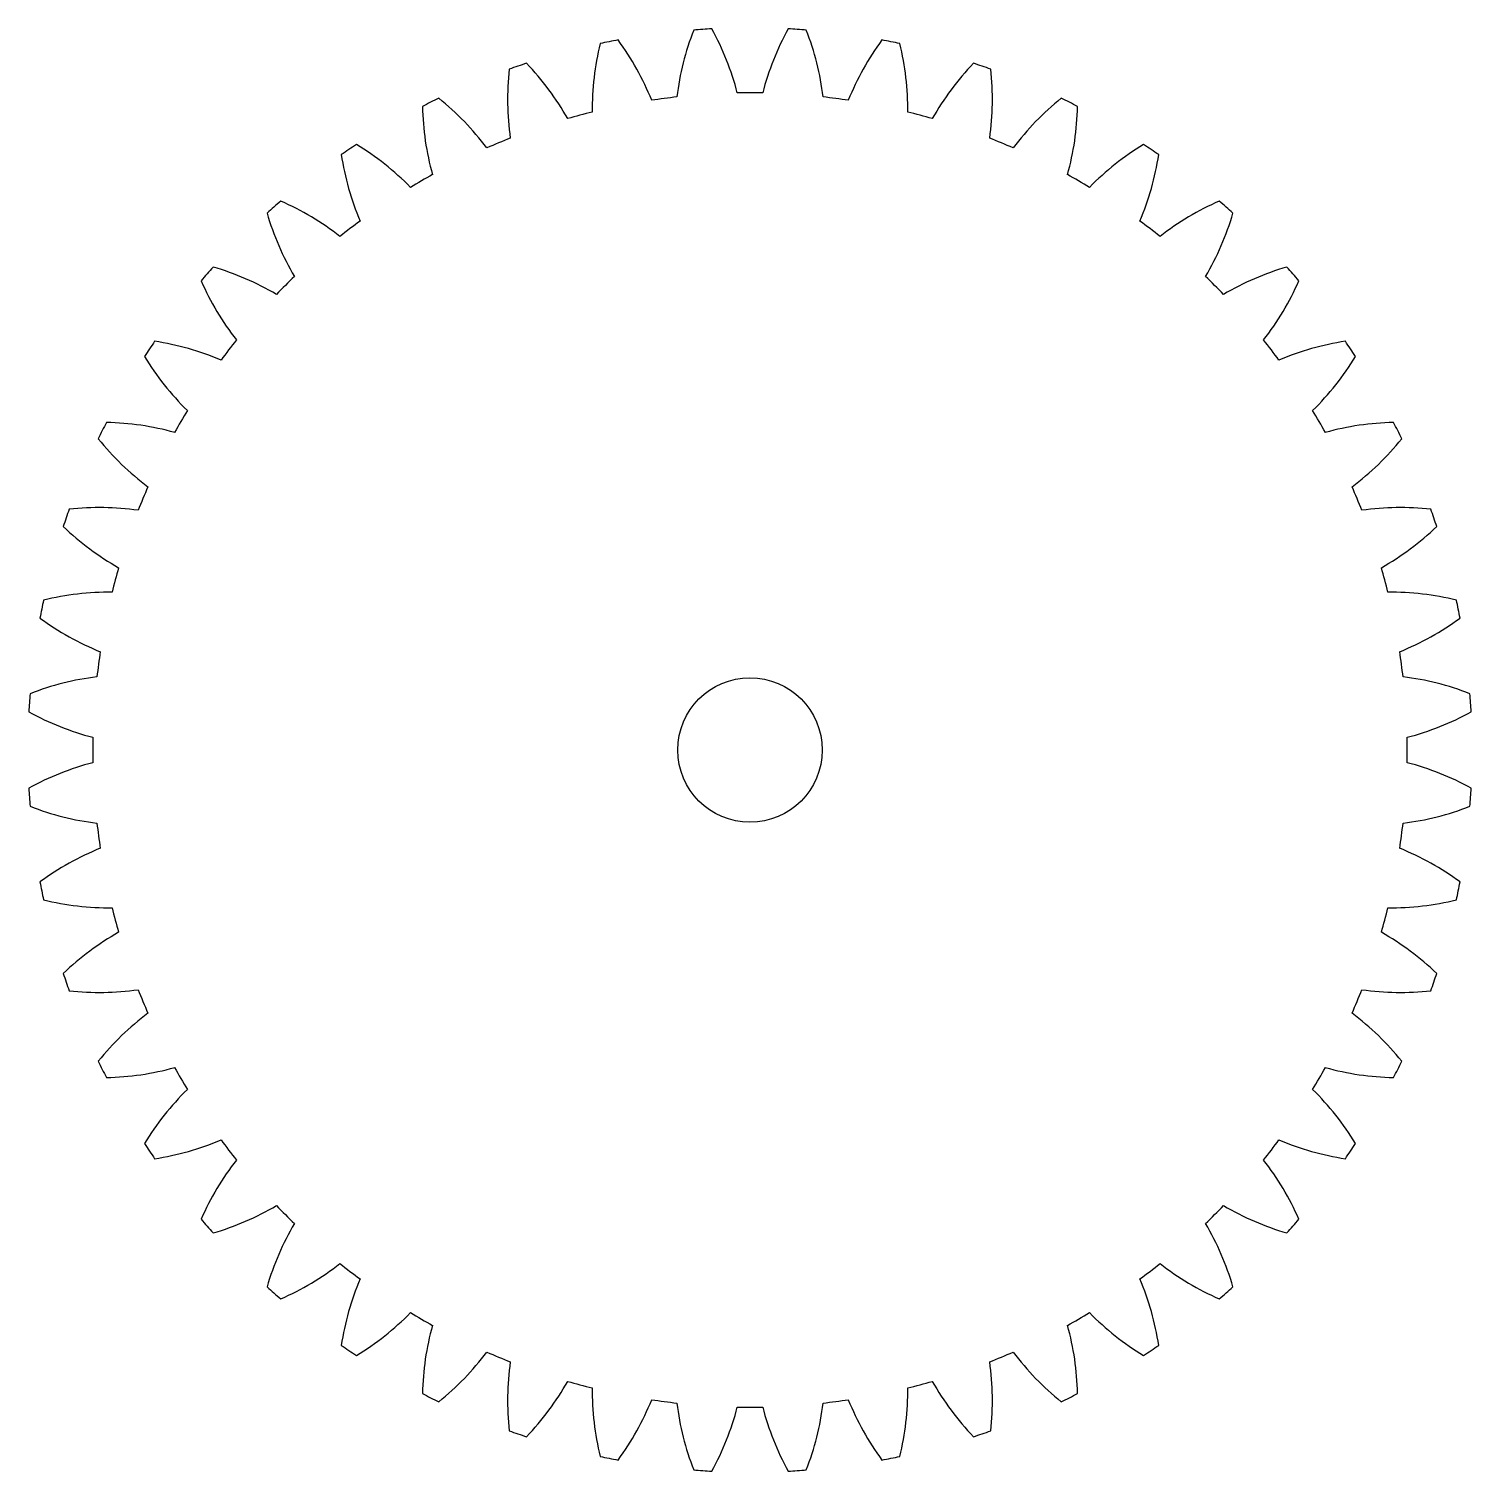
# Model space of a CAD drawing. Header units: millimetres. Extents: x -25 to 25, y -25 to 25.
import ezdxf

# ---------------------------------------------------------------- set-up
doc = ezdxf.new("R2010")
doc.units = ezdxf.units.MM

msp = doc.modelspace()

# ---------------------------------------------------------------- linework, layer by layer
at = {"color": 7, "linetype": 'Continuous', "lineweight": 25}
msp.add_circle((0, 0), 2.5, dxfattribs=at)
for centre, radius, start, end in [((0, 0), 25, 100.5267, 101.9733), ((-12.306, 18.899), 9.6, 21.9845, 36.2774), ((6.996, 21.44), 9.6, 158.7226, 173.0155), ((0, 0), 25, 93.0267, 94.4733), ((-9.734, 20.344), 9.6, 14.4845, 28.7774), ((9.734, 20.344), 9.6, 151.2226, 165.5155), ((0, 0), 25, 85.5267, 86.9733), ((-6.996, 21.44), 9.6, 6.9845, 21.2774), ((12.306, 18.899), 9.6, 143.7226, 158.0155), ((0, 0), 25, 78.0267, 79.4733), ((4.137, 22.17), 9.6, 166.2226, 180.5155), ((-4.137, 22.17), 9.6, 359.4845, 13.7774), ((1.208, 22.52), 9.6, 173.7226, 188.0155), ((0, 0), 25, 108.0267, 109.4733), ((-14.668, 17.131), 9.6, 29.4845, 43.7774), ((14.668, 17.131), 9.6, 136.2226, 150.5155), ((0, 0), 25, 70.5267, 71.9733), ((-1.208, 22.52), 9.6, 351.9845, 6.2774), ((0, 0), 25, 115.5267, 116.9733), ((-16.779, 15.07), 9.6, 36.9845, 51.2774), ((0, 0), 22.749, 96.393, 98.607), ((0, 0), 22.749, 88.893, 91.107), ((0, 0), 22.749, 81.393, 83.607), ((16.779, 15.07), 9.6, 128.7226, 143.0155), ((0, 0), 25, 63.0267, 64.4733), ((-1.742, 22.485), 9.6, 181.2226, 195.5155), ((0, 0), 22.749, 103.893, 106.107), ((0, 0), 22.749, 73.893, 76.107), ((1.742, 22.485), 9.6, 344.4845, 358.7774), ((0, 0), 22.749, 111.393, 113.607), ((0, 0), 22.749, 66.393, 68.607), ((0, 0), 25, 123.0267, 124.4733), ((-4.662, 22.066), 9.6, 188.7226, 203.0155), ((-18.602, 12.751), 9.6, 44.4845, 58.7774), ((18.602, 12.751), 9.6, 121.2226, 135.5155), ((4.662, 22.066), 9.6, 336.9845, 351.2774), ((0, 0), 25, 55.5267, 56.9733), ((0, 0), 22.749, 118.893, 121.107), ((0, 0), 22.749, 58.893, 61.107), ((0, 0), 25, 130.5267, 131.9733), ((-20.107, 10.214), 9.6, 51.9845, 66.2774), ((20.107, 10.214), 9.6, 113.7226, 128.0155), ((0, 0), 25, 48.0267, 49.4733), ((-7.502, 21.268), 9.6, 196.2226, 210.5155), ((7.502, 21.268), 9.6, 329.4845, 343.7774), ((0, 0), 22.749, 126.393, 128.607), ((0, 0), 22.749, 51.393, 53.607), ((0, 0), 25, 138.0267, 139.4733), ((-21.268, 7.502), 9.6, 59.4845, 73.7774), ((21.268, 7.502), 9.6, 106.2226, 120.5155), ((0, 0), 25, 40.5267, 41.9733), ((-10.214, 20.107), 9.6, 203.7226, 218.0155), ((0, 0), 22.749, 133.893, 136.107), ((0, 0), 22.749, 43.893, 46.107), ((10.214, 20.107), 9.6, 321.9845, 336.2774), ((0, 0), 25, 145.5267, 146.9733), ((-22.066, 4.662), 9.6, 66.9845, 81.2774), ((0, 0), 22.749, 141.393, 143.607), ((0, 0), 22.749, 36.393, 38.607), ((22.066, 4.662), 9.6, 98.7226, 113.0155), ((0, 0), 25, 33.0267, 34.4733), ((-12.751, 18.602), 9.6, 211.2226, 225.5155), ((12.751, 18.602), 9.6, 314.4845, 328.7774), ((0, 0), 22.749, 148.893, 151.107), ((0, 0), 22.749, 28.893, 31.107), ((0, 0), 25, 153.0267, 154.4733), ((-22.485, 1.742), 9.6, 74.4845, 88.7774), ((22.485, 1.742), 9.6, 91.2226, 105.5155), ((0, 0), 25, 25.5267, 26.9733), ((-15.07, 16.779), 9.6, 218.7226, 233.0155), ((15.07, 16.779), 9.6, 306.9845, 321.2774), ((0, 0), 22.749, 156.393, 158.607), ((0, 0), 22.749, 21.393, 23.607), ((0, 0), 25, 160.5267, 161.9733), ((-22.52, -1.208), 9.6, 81.9845, 96.2774), ((22.52, -1.208), 9.6, 83.7226, 98.0155), ((0, 0), 25, 18.0267, 19.4733), ((-17.131, 14.668), 9.6, 226.2226, 240.5155), ((17.131, 14.668), 9.6, 299.4845, 313.7774), ((0, 0), 22.749, 163.893, 166.107), ((0, 0), 22.749, 13.893, 16.107), ((0, 0), 25, 168.0267, 169.4733), ((-22.17, -4.137), 9.6, 89.4845, 103.7774), ((22.17, -4.137), 9.6, 76.2226, 90.5155), ((0, 0), 25, 10.5267, 11.9733), ((-18.899, 12.306), 9.6, 233.7226, 248.0155), ((18.899, 12.306), 9.6, 291.9845, 306.2774), ((0, 0), 22.749, 171.393, 173.607), ((0, 0), 22.749, 6.393, 8.607), ((-21.44, -6.996), 9.6, 96.9845, 111.2774), ((21.44, -6.996), 9.6, 68.7226, 83.0155), ((0, 0), 25, 175.5267, 176.9733), ((0, 0), 25, 3.0267, 4.4733), ((-20.344, 9.734), 9.6, 241.2226, 255.5155), ((20.344, 9.734), 9.6, 284.4845, 298.7774), ((0, 0), 22.749, 178.893, 181.107), ((0, 0), 22.749, 358.893, 1.107), ((-20.344, -9.734), 9.6, 104.4845, 118.7774), ((20.344, -9.734), 9.6, 61.2226, 75.5155), ((0, 0), 25, 183.0267, 184.4733), ((0, 0), 25, 355.5267, 356.9733), ((-21.44, 6.996), 9.6, 248.7226, 263.0155), ((21.44, 6.996), 9.6, 276.9845, 291.2774), ((0, 0), 22.749, 186.393, 188.607), ((0, 0), 22.749, 351.393, 353.607), ((-18.899, -12.306), 9.6, 111.9845, 126.2774), ((18.899, -12.306), 9.6, 53.7226, 68.0155), ((0, 0), 25, 190.5267, 191.9733), ((0, 0), 25, 348.0267, 349.4733), ((-22.17, 4.137), 9.6, 256.2226, 270.5155), ((0, 0), 22.749, 193.893, 196.107), ((0, 0), 22.749, 343.893, 346.107), ((22.17, 4.137), 9.6, 269.4845, 283.7774), ((-17.131, -14.668), 9.6, 119.4845, 133.7774), ((17.131, -14.668), 9.6, 46.2226, 60.5155), ((0, 0), 25, 198.0267, 199.4733), ((0, 0), 25, 340.5267, 341.9733), ((-22.52, 1.208), 9.6, 263.7226, 278.0155), ((0, 0), 22.749, 201.393, 203.607), ((0, 0), 22.749, 336.393, 338.607), ((22.52, 1.208), 9.6, 261.9845, 276.2774), ((-15.07, -16.779), 9.6, 126.9845, 141.2774), ((15.07, -16.779), 9.6, 38.7226, 53.0155), ((0, 0), 25, 205.5267, 206.9733), ((0, 0), 25, 333.0267, 334.4733), ((-22.485, -1.742), 9.6, 271.2226, 285.5155), ((0, 0), 22.749, 208.893, 211.107), ((0, 0), 22.749, 328.893, 331.107), ((22.485, -1.742), 9.6, 254.4845, 268.7774), ((-12.751, -18.602), 9.6, 134.4845, 148.7774), ((12.751, -18.602), 9.6, 31.2226, 45.5155), ((0, 0), 25, 213.0267, 214.4733), ((-22.066, -4.662), 9.6, 278.7226, 293.0155), ((0, 0), 22.749, 216.393, 218.607), ((0, 0), 22.749, 321.393, 323.607), ((22.066, -4.662), 9.6, 246.9845, 261.2774), ((0, 0), 25, 325.5267, 326.9733), ((-10.214, -20.107), 9.6, 141.9845, 156.2774), ((10.214, -20.107), 9.6, 23.7226, 38.0155), ((-21.268, -7.502), 9.6, 286.2226, 300.5155), ((0, 0), 22.749, 223.893, 226.107), ((0, 0), 22.749, 313.893, 316.107), ((21.268, -7.502), 9.6, 239.4845, 253.7774), ((0, 0), 25, 220.5267, 221.9733), ((-7.502, -21.268), 9.6, 149.4845, 163.7774), ((7.502, -21.268), 9.6, 16.2226, 30.5155), ((0, 0), 25, 318.0267, 319.4733), ((-20.107, -10.214), 9.6, 293.7226, 308.0155), ((0, 0), 22.749, 231.393, 233.607), ((0, 0), 22.749, 306.393, 308.607), ((20.107, -10.214), 9.6, 231.9845, 246.2774), ((-4.662, -22.066), 9.6, 156.9845, 171.2774), ((4.662, -22.066), 9.6, 8.7226, 23.0155), ((0, 0), 25, 228.0267, 229.4733), ((0, 0), 25, 310.5267, 311.9733), ((-18.602, -12.751), 9.6, 301.2226, 315.5155), ((0, 0), 22.749, 238.893, 241.107), ((-1.742, -22.485), 9.6, 164.4845, 178.7774), ((0, 0), 22.749, 298.893, 301.107), ((1.742, -22.485), 9.6, 1.2226, 15.5155), ((18.602, -12.751), 9.6, 224.4845, 238.7774), ((0, 0), 25, 235.5267, 236.9733), ((-16.779, -15.07), 9.6, 308.7226, 323.0155), ((0, 0), 22.749, 246.393, 248.607), ((0, 0), 22.749, 291.393, 293.607), ((16.779, -15.07), 9.6, 216.9845, 231.2774), ((0, 0), 25, 303.0267, 304.4733), ((1.208, -22.52), 9.6, 171.9845, 186.2774), ((-1.208, -22.52), 9.6, 353.7226, 8.0155), ((-14.668, -17.131), 9.6, 316.2226, 330.5155), ((0, 0), 22.749, 253.893, 256.107), ((0, 0), 22.749, 283.893, 286.107), ((14.668, -17.131), 9.6, 209.4845, 223.7774), ((0, 0), 25, 243.0267, 244.4733), ((4.137, -22.17), 9.6, 179.4845, 193.7774), ((-4.137, -22.17), 9.6, 346.2226, 0.5155), ((0, 0), 25, 295.5267, 296.9733), ((-12.306, -18.899), 9.6, 323.7226, 338.0155), ((0, 0), 22.749, 261.393, 263.607), ((6.996, -21.44), 9.6, 186.9845, 201.2774), ((-9.734, -20.344), 9.6, 331.2226, 345.5155), ((0, 0), 22.749, 268.893, 271.107), ((9.734, -20.344), 9.6, 194.4845, 208.7774), ((-6.996, -21.44), 9.6, 338.7226, 353.0155), ((0, 0), 22.749, 276.393, 278.607), ((12.306, -18.899), 9.6, 201.9845, 216.2774), ((0, 0), 25, 250.5267, 251.9733), ((0, 0), 25, 288.0267, 289.4733), ((0, 0), 25, 258.0267, 259.4733), ((0, 0), 25, 280.5267, 281.9733), ((0, 0), 25, 265.5267, 266.9733), ((0, 0), 25, 273.0267, 274.4733)]:
    msp.add_arc(centre, radius, start, end, dxfattribs=at)

doc.saveas('drawing.dxf')
